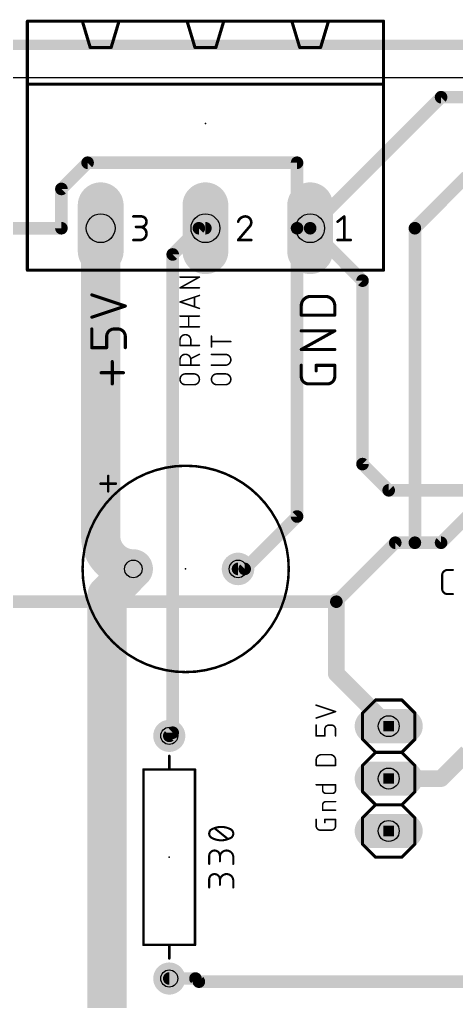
# Model space of a CAD drawing. Extents: x -9 to 239, y 2 to 147.
# Drawn here: x 78.62 to 99.8, y 98.42 to 146 of the extents above; entities that cross this region are included whole.
import ezdxf

# ---------------------------------------------------------------- set-up
doc = ezdxf.new("R2010")
doc.units = 0
for name, color, linetype in [('1', 12, 'CONTINUOUS'), ('16', 132, 'CONTINUOUS'), ('17', 110, 'CONTINUOUS'), ('18', 110, 'CONTINUOUS'), ('20', 53, 'CONTINUOUS'), ('21', 40, 'CONTINUOUS'), ('23', 53, 'CONTINUOUS'), ('25', 253, 'CONTINUOUS'), ('27', 253, 'CONTINUOUS'), ('29', 253, 'CONTINUOUS'), ('30', 253, 'CONTINUOUS'), ('44', 253, 'CONTINUOUS'), ('51', 253, 'CONTINUOUS')]:
    doc.layers.add(name, color=color, linetype=linetype)

# ---------------------------------------------------------------- blocks, each defined once
blk = doc.blocks.new('RECT')
blk.add_solid([(-0.5, -0.5), (0.5, -0.5), (-0.5, 0.5), (0.5, 0.5)])
blk = doc.blocks.new('LONGP100')
at = {"const_width": 1}
blk.add_lwpolyline([(-0.5, 0), (0.5, 0)], dxfattribs=at)
at = {"const_width": 0.5}
for points in [[(-0.5, 0.25, 1), (-0.5, -0.25)], [(0.5, -0.25, 1), (0.5, 0.25)]]:
    blk.add_lwpolyline(points, format="xyb", dxfattribs=at)
blk = doc.blocks.new('ROUNDP')
at = {"const_width": 0.5}
blk.add_lwpolyline([(0, -0.25, 1), (0, 0.25, 1), (0, -0.25)], format="xyb", dxfattribs=at)
blk = doc.blocks.new('ROUNDV')
at = {"const_width": 0.5}
blk.add_lwpolyline([(0, -0.25, 1), (0, 0.25, 1), (0, -0.25)], format="xyb", dxfattribs=at)

msp = doc.modelspace()

# ---------------------------------------------------------------- linework, layer by layer
at = {"layer": '1'}
for points, const_width in [([(81.915, 139.065), (80.645, 137.795)], 0.6096), ([(92.075, 139.065), (81.915, 139.065)], 0.6096), ([(92.075, 135.89), (92.075, 139.065)], 0.6096), ([(97.79, 135.89), (100.307, 138.407)], 0.6096), ([(80.645, 137.795), (80.645, 135.89)], 0.6096), ([(82.55, 135.89), (82.55, 120.9614)], 1.905), ([(80.645, 135.89), (71.9667, 135.89)], 0.6096), ([(87.3125, 135.89), (86.0425, 134.62)], 0.6096), ([(87.3125, 135.89), (87.63, 135.89)], 0.6096), ([(92.075, 135.89), (92.075, 121.92)], 0.6096), ([(92.075, 135.89), (92.71, 135.89)], 0.6096), ([(92.71, 135.89), (95.25, 133.35)], 0.6096), ([(86.0425, 134.62), (86.0425, 111.4425)], 0.6096), ([(95.25, 133.35), (95.25, 124.46)], 0.6096), ([(95.25, 124.46), (96.52, 123.19)], 0.6096), ([(96.52, 123.19), (115.57, 123.19)], 0.6096), ([(92.075, 121.92), (89.535, 119.38)], 0.6096), ([(100.33, 121.92), (99.06, 120.65)], 0.6096), ([(93.98, 117.7925), (96.8375, 120.65)], 0.6096), ([(96.8375, 120.65), (97.79, 120.65)], 0.6096), ([(97.79, 120.65), (99.06, 120.65)], 0.6096), ([(84.1314, 119.38), (82.8614, 118.11)], 1.905), ([(89.535, 119.38), (89.2114, 119.38)], 0.6096), ([(82.8614, 118.11), (82.8614, 67.31)], 1.905), ([(93.98, 117.7925), (93.98, 114.3)], 0.8128), ([(93.98, 114.3), (96.52, 111.76)], 0.8128), ([(86.0425, 111.4425), (85.8767, 111.29)], 0.6096), ([(100.33, 110.49), (99.06, 109.22)], 0.8128), ([(99.06, 109.22), (96.52, 109.22)], 0.8128), ([(87.1467, 99.53), (85.8767, 99.53)], 0.6096), ([(87.3125, 99.3775), (87.1467, 99.53)], 0.6096), ([(87.3125, 99.3775), (102.235, 99.3775)], 0.6096)]:
    msp.add_lwpolyline(points, dxfattribs=dict(at, const_width=const_width))
for points, const_width in [([(81.915, 139.2174, 1), (81.915, 138.9126)], 0.3048), ([(82.0228, 138.9572, 1), (81.8072, 139.1728)], 0.3048), ([(92.2274, 139.065, 1), (91.9226, 139.065)], 0.3048), ([(92.075, 138.9126, 1), (92.075, 139.2174)], 0.3048), ([(80.5372, 137.9028, 1), (80.7528, 137.6872)], 0.3048), ([(80.7974, 137.795, 1), (80.4926, 137.795)], 0.3048), ([(83.0262, 135.89, 1), (82.0737, 135.89)], 0.9525), ([(80.645, 135.7376, 1), (80.645, 136.0424)], 0.3048), ([(87.3125, 136.0424, 1), (87.3125, 135.7376)], 0.3048), ([(87.4203, 135.7822, 1), (87.2047, 135.9978)], 0.3048), ([(87.63, 135.7376, 1), (87.63, 136.0424)], 0.3048), ([(92.2274, 135.89, 1), (91.9226, 135.89)], 0.3048), ([(92.075, 136.0424, 1), (92.075, 135.7376)], 0.3048), ([(92.8178, 135.9978, 1), (92.6022, 135.7822)], 0.3048), ([(92.71, 135.7376, 1), (92.71, 136.0424)], 0.3048), ([(97.6822, 135.9978, 1), (97.8978, 135.7822)], 0.3048), ([(80.4926, 135.89, 1), (80.7974, 135.89)], 0.3048), ([(91.9226, 135.89, 1), (92.2274, 135.89)], 0.3048), ([(85.9347, 134.7278, 1), (86.1503, 134.5122)], 0.3048), ([(86.1949, 134.62, 1), (85.8901, 134.62)], 0.3048), ([(95.4024, 133.35, 1), (95.0976, 133.35)], 0.3048), ([(95.1422, 133.2422, 1), (95.3578, 133.4578)], 0.3048), ([(95.3578, 124.5678, 1), (95.1422, 124.3522)], 0.3048), ([(95.0976, 124.46, 1), (95.4024, 124.46)], 0.3048), ([(96.52, 123.3424, 1), (96.52, 123.0376)], 0.3048), ([(96.4122, 123.0822, 1), (96.6278, 123.2978)], 0.3048), ([(82.55, 120.9614, 0.4142), (84.1314, 119.38)], 1.905), ([(83.0262, 120.9614, 1), (82.0737, 120.9614)], 0.9525), ([(91.9226, 121.92, 1), (92.2274, 121.92)], 0.3048), ([(92.1828, 121.8122, 1), (91.9672, 122.0278)], 0.3048), ([(82.0737, 120.9614, 1), (83.0262, 120.9614)], 0.9525), ([(96.8375, 120.8024, 1), (96.8375, 120.4976)], 0.3048), ([(96.9453, 120.5422, 1), (96.7297, 120.7578)], 0.3048), ([(97.79, 120.8024, 1), (97.79, 120.4976)], 0.3048), ([(97.79, 120.4976, 1), (97.79, 120.8024)], 0.3048), ([(98.9522, 120.7578, 1), (99.1678, 120.5422)], 0.3048), ([(99.06, 120.4976, 1), (99.06, 120.8024)], 0.3048), ([(84.4682, 119.0432, 1), (83.7947, 119.7168)], 0.9525), ([(84.1314, 118.9038, 1), (84.1314, 119.8563)], 0.9525), ([(89.2114, 119.5324, 1), (89.2114, 119.2276)], 0.3048), ([(89.4272, 119.4878, 1), (89.6428, 119.2722)], 0.3048), ([(89.535, 119.2276, 1), (89.535, 119.5324)], 0.3048), ([(83.3377, 118.11, 1), (82.3852, 118.11)], 0.9525), ([(82.5247, 118.4468, 1), (83.1982, 117.7732)], 0.9525), ([(94.1832, 117.7925, 1), (93.7768, 117.7925)], 0.4064), ([(93.8722, 117.9003, 1), (94.0878, 117.6847)], 0.3048), ([(94.1237, 114.4437, 1), (93.8363, 114.1563)], 0.4064), ([(93.7768, 114.3, 1), (94.1832, 114.3)], 0.4064), ([(96.3763, 111.6163, 1), (96.6637, 111.9037)], 0.4064), ([(85.7735, 111.4022, 1), (85.9798, 111.1778)], 0.3048), ([(85.8901, 111.4425, 1), (86.1949, 111.4425)], 0.3048), ([(86.1457, 111.3303, 1), (85.9393, 111.5547)], 0.3048), ([(96.52, 109.4232, 1), (96.52, 109.0168)], 0.4064), ([(98.9163, 109.3637, 1), (99.2037, 109.0763)], 0.4064), ([(99.06, 109.0168, 1), (99.06, 109.4232)], 0.4064), ([(85.8767, 99.6824, 1), (85.8767, 99.3776)], 0.3048), ([(87.2498, 99.6422, 1), (87.0435, 99.4178)], 0.3048), ([(87.1467, 99.3776, 1), (87.1467, 99.6824)], 0.3048), ([(87.3125, 99.5299, 1), (87.3125, 99.2251)], 0.3048), ([(87.2093, 99.2653, 1), (87.4157, 99.4897)], 0.3048)]:
    msp.add_lwpolyline(points, format="xyb", dxfattribs=dict(at, const_width=const_width))
at = {"layer": '16'}
for points, const_width in [([(-6.35, 144.78), (236.22, 144.78)], 0.508), ([(92.71, 135.89), (99.06, 142.24)], 0.6096), ([(99.06, 142.24), (118.11, 142.24)], 0.6096), ([(97.79, 135.89), (97.79, 120.65)], 0.6096), ([(68.2625, 117.7925), (93.98, 117.7925)], 0.6096)]:
    msp.add_lwpolyline(points, dxfattribs=dict(at, const_width=const_width))
at = {"layer": '16', "const_width": 0.3048}
for points in [[(99.06, 142.3924, 1), (99.06, 142.0876)], [(99.1678, 142.1322, 1), (98.9522, 142.3478)], [(92.6022, 135.9978, 1), (92.8178, 135.7822)], [(97.9424, 135.89, 1), (97.6376, 135.89)], [(97.6376, 120.65, 1), (97.9424, 120.65)], [(93.98, 117.6401, 1), (93.98, 117.9449)]]:
    msp.add_lwpolyline(points, format="xyb", dxfattribs=at)
at = {"layer": '20'}
msp.add_line((236.2, 143.18), (-7.62, 143.18), dxfattribs=at)
at = {"layer": '21'}
for points, const_width in [([(78.994, 142.875), (78.994, 145.923)], 0.1524), ([(81.661, 145.923), (78.994, 145.923)], 0.1524), ([(83.439, 145.923), (81.661, 145.923)], 0.1524), ([(81.661, 145.923), (82.042, 144.653)], 0.1524), ([(83.439, 145.923), (83.058, 144.653)], 0.1524), ([(86.741, 145.923), (83.439, 145.923)], 0.1524), ([(86.741, 145.923), (87.122, 144.653)], 0.1524), ([(88.519, 145.923), (86.741, 145.923)], 0.1524), ([(88.519, 145.923), (88.138, 144.653)], 0.1524), ([(91.821, 145.923), (88.519, 145.923)], 0.1524), ([(91.821, 145.923), (92.202, 144.653)], 0.1524), ([(93.599, 145.923), (91.821, 145.923)], 0.1524), ([(93.599, 145.923), (93.218, 144.653)], 0.1524), ([(96.266, 145.923), (93.599, 145.923)], 0.1524), ([(96.266, 142.875), (96.266, 145.923)], 0.1524), ([(83.058, 144.653), (82.042, 144.653)], 0.1524), ([(88.138, 144.653), (87.122, 144.653)], 0.1524), ([(92.202, 144.653), (93.218, 144.653)], 0.1524), ([(96.266, 142.875), (78.994, 142.875)], 0.1524), ([(78.994, 133.858), (78.994, 142.875)], 0.1524), ([(96.266, 133.858), (96.266, 142.875)], 0.1524), ([(84.1375, 136.4615), (84.5185, 136.4615)], 0.127), ([(94.0435, 136.2075), (94.361, 136.4615)], 0.127), ([(94.361, 136.4615), (94.361, 135.3185)], 0.127), ([(84.5185, 135.9535), (84.2645, 135.9535)], 0.127), ([(89.7572, 135.9535), (89.2175, 135.3185)], 0.127), ([(84.1375, 135.3185), (84.455, 135.3185)], 0.127), ([(89.2175, 135.3185), (89.8525, 135.3185)], 0.127), ([(94.0435, 135.3185), (94.6785, 135.3185)], 0.127), ([(81.915, 133.858), (78.994, 133.858)], 0.1524), ([(86.995, 133.858), (83.185, 133.858)], 0.1524), ([(92.075, 133.858), (88.265, 133.858)], 0.1524), ([(96.266, 133.858), (93.345, 133.858)], 0.1524), ([(82.9139, 123.8876), (82.9139, 123.1376)], 0.12), ([(82.5389, 123.5126), (83.2889, 123.5126)], 0.12), ([(95.25, 112.395), (95.885, 113.03)], 0.1524), ([(95.885, 113.03), (97.155, 113.03)], 0.1524), ([(97.155, 113.03), (97.79, 112.395)], 0.1524), ([(95.25, 111.125), (95.25, 112.395)], 0.1524), ([(97.79, 112.395), (97.79, 111.125)], 0.1524), ([(95.885, 110.49), (95.25, 111.125)], 0.1524), ([(97.79, 111.125), (97.155, 110.49)], 0.1524), ([(85.8767, 109.66), (85.8767, 110.321)], 0.12), ([(95.25, 109.855), (95.885, 110.49)], 0.1524), ([(95.885, 110.49), (97.155, 110.49)], 0.1524), ([(97.155, 110.49), (97.79, 109.855)], 0.1524), ([(95.25, 108.585), (95.25, 109.855)], 0.1524), ([(97.79, 109.855), (97.79, 108.585)], 0.1524), ([(87.1267, 109.66), (84.6267, 109.66)], 0.12), ([(84.6267, 109.66), (84.6267, 101.16)], 0.12), ([(87.1267, 101.16), (87.1267, 109.66)], 0.12), ([(95.885, 107.95), (95.25, 108.585)], 0.1524), ([(97.79, 108.585), (97.155, 107.95)], 0.1524), ([(95.25, 107.315), (95.885, 107.95)], 0.1524), ([(95.885, 107.95), (97.155, 107.95)], 0.1524), ([(97.155, 107.95), (97.79, 107.315)], 0.1524), ([(95.25, 106.045), (95.25, 107.315)], 0.1524), ([(97.79, 107.315), (97.79, 106.045)], 0.1524), ([(95.25, 106.045), (95.885, 105.41)], 0.1524), ([(97.155, 105.41), (97.79, 106.045)], 0.1524), ([(95.885, 105.41), (97.155, 105.41)], 0.1524), ([(84.6267, 101.16), (87.1267, 101.16)], 0.12), ([(85.8767, 101.16), (85.8767, 100.499)], 0.12)]:
    msp.add_lwpolyline(points, dxfattribs=dict(at, const_width=const_width))
for points, const_width in [([(79.0321, 145.923, 1), (78.9559, 145.923)], 0.0762), ([(78.994, 145.9611, 1), (78.994, 145.8849)], 0.0762), ([(81.661, 145.9611, 1), (81.661, 145.8849)], 0.0762), ([(81.6975, 145.9339, 1), (81.6245, 145.9121)], 0.0762), ([(81.661, 145.8849, 1), (81.661, 145.9611)], 0.0762), ([(83.439, 145.9611, 1), (83.439, 145.8849)], 0.0762), ([(83.4755, 145.9121, 1), (83.4025, 145.9339)], 0.0762), ([(83.439, 145.8849, 1), (83.439, 145.9611)], 0.0762), ([(86.7775, 145.9339, 1), (86.7045, 145.9121)], 0.0762), ([(86.741, 145.9611, 1), (86.741, 145.8849)], 0.0762), ([(86.741, 145.8849, 1), (86.741, 145.9611)], 0.0762), ([(88.519, 145.9611, 1), (88.519, 145.8849)], 0.0762), ([(88.5555, 145.9121, 1), (88.4825, 145.9339)], 0.0762), ([(88.519, 145.8849, 1), (88.519, 145.9611)], 0.0762), ([(91.8575, 145.9339, 1), (91.7845, 145.9121)], 0.0762), ([(91.821, 145.9611, 1), (91.821, 145.8849)], 0.0762), ([(91.821, 145.8849, 1), (91.821, 145.9611)], 0.0762), ([(93.599, 145.9611, 1), (93.599, 145.8849)], 0.0762), ([(93.6355, 145.9121, 1), (93.5625, 145.9339)], 0.0762), ([(93.599, 145.8849, 1), (93.599, 145.9611)], 0.0762), ([(96.3041, 145.923, 1), (96.2279, 145.923)], 0.0762), ([(96.266, 145.8849, 1), (96.266, 145.9611)], 0.0762), ([(82.042, 144.6911, 1), (82.042, 144.6149)], 0.0762), ([(82.0055, 144.6421, 1), (82.0785, 144.6639)], 0.0762), ([(83.0215, 144.6639, 1), (83.0945, 144.6421)], 0.0762), ([(83.058, 144.6149, 1), (83.058, 144.6911)], 0.0762), ([(87.122, 144.6911, 1), (87.122, 144.6149)], 0.0762), ([(87.0855, 144.6421, 1), (87.1585, 144.6639)], 0.0762), ([(88.1015, 144.6639, 1), (88.1745, 144.6421)], 0.0762), ([(88.138, 144.6149, 1), (88.138, 144.6911)], 0.0762), ([(92.202, 144.6911, 1), (92.202, 144.6149)], 0.0762), ([(92.1655, 144.6421, 1), (92.2385, 144.6639)], 0.0762), ([(93.1815, 144.6639, 1), (93.2545, 144.6421)], 0.0762), ([(93.218, 144.6149, 1), (93.218, 144.6911)], 0.0762), ([(78.994, 142.9131, 1), (78.994, 142.8369)], 0.0762), ([(79.0321, 142.875, 1), (78.9559, 142.875)], 0.0762), ([(78.9559, 142.875, 1), (79.0321, 142.875)], 0.0762), ([(96.3041, 142.875, 1), (96.2279, 142.875)], 0.0762), ([(96.2279, 142.875, 1), (96.3041, 142.875)], 0.0762), ([(96.266, 142.8369, 1), (96.266, 142.9131)], 0.0762), ([(84.1375, 136.4932, 1), (84.1375, 136.4298)], 0.0635), ([(84.5185, 135.9535, 1), (84.5185, 136.4615)], 0.127), ([(84.5185, 136.4932, 1), (84.5185, 136.4298)], 0.0635), ([(84.5185, 136.4298, 1), (84.5185, 136.4932)], 0.0635), ([(89.5667, 136.4615, 0.3252), (89.2175, 136.2075)], 0.127), ([(89.1873, 136.2173, 1), (89.2477, 136.1977)], 0.0635), ([(89.8525, 136.1757, 0.4142), (89.5667, 136.4615)], 0.127), ([(89.5667, 136.4932, 1), (89.5667, 136.4298)], 0.0635), ([(89.5667, 136.4298, 1), (89.5667, 136.4932)], 0.0635), ([(89.7572, 135.9535, 0.2053), (89.8525, 136.1757)], 0.127), ([(89.8842, 136.1758, 1), (89.8207, 136.1757)], 0.0635), ([(89.8207, 136.1757, 1), (89.8842, 136.1757)], 0.0635), ([(94.0237, 136.2323, 1), (94.0633, 136.1827)], 0.0635), ([(94.3927, 136.4615, 1), (94.3292, 136.4615)], 0.0635), ([(94.3808, 136.4367, 1), (94.3412, 136.4863)], 0.0635), ([(84.2645, 135.9853, 1), (84.2645, 135.9218)], 0.0635), ([(84.455, 135.3185, 1), (84.455, 135.9535)], 0.127), ([(84.455, 135.9853, 1), (84.455, 135.9218)], 0.0635), ([(84.5185, 135.9853, 1), (84.5185, 135.9218)], 0.0635), ([(84.5185, 135.9218, 1), (84.5185, 135.9853)], 0.0635), ([(89.7353, 135.9765, 1), (89.7791, 135.9305)], 0.0635), ([(89.7814, 135.9329, 1), (89.7331, 135.9741)], 0.0635), ([(84.1375, 135.3502, 1), (84.1375, 135.2868)], 0.0635), ([(84.455, 135.3502, 1), (84.455, 135.2868)], 0.0635), ([(84.455, 135.2868, 1), (84.455, 135.3502)], 0.0635), ([(89.2175, 135.3502, 1), (89.2175, 135.2868)], 0.0635), ([(89.1933, 135.3391, 1), (89.2417, 135.2979)], 0.0635), ([(89.8525, 135.2868, 1), (89.8525, 135.3502)], 0.0635), ([(94.0435, 135.3502, 1), (94.0435, 135.2868)], 0.0635), ([(94.3292, 135.3185, 1), (94.3927, 135.3185)], 0.0635), ([(94.6785, 135.2868, 1), (94.6785, 135.3502)], 0.0635), ([(78.994, 133.8961, 1), (78.994, 133.8199)], 0.0762), ([(78.9559, 133.858, 1), (79.0321, 133.858)], 0.0762), ([(81.915, 133.8199, 1), (81.915, 133.8961)], 0.0762), ([(83.185, 133.8961, 1), (83.185, 133.8199)], 0.0762), ([(86.995, 133.8199, 1), (86.995, 133.8961)], 0.0762), ([(88.265, 133.8961, 1), (88.265, 133.8199)], 0.0762), ([(92.075, 133.8199, 1), (92.075, 133.8961)], 0.0762), ([(93.345, 133.8961, 1), (93.345, 133.8199)], 0.0762), ([(96.2279, 133.858, 1), (96.3041, 133.858)], 0.0762), ([(96.266, 133.8199, 1), (96.266, 133.8961)], 0.0762), ([(86.6714, 114.38, 1), (86.6714, 124.38, 1), (86.6714, 114.38)], 0.12), ([(82.9439, 123.8876, 1), (82.8839, 123.8876)], 0.06), ([(82.5389, 123.5426, 1), (82.5389, 123.4826)], 0.06), ([(83.2889, 123.4826, 1), (83.2889, 123.5426)], 0.06), ([(82.8839, 123.1376, 1), (82.9439, 123.1376)], 0.06), ([(95.885, 113.0681, 1), (95.885, 112.9919)], 0.0762), ([(95.9119, 113.0031, 1), (95.8581, 113.0569)], 0.0762), ([(97.1819, 113.0569, 1), (97.1281, 113.0031)], 0.0762), ([(97.155, 112.9919, 1), (97.155, 113.0681)], 0.0762), ([(95.2881, 112.395, 1), (95.2119, 112.395)], 0.0762), ([(95.2231, 112.4219, 1), (95.2769, 112.3681)], 0.0762), ([(97.8281, 112.395, 1), (97.7519, 112.395)], 0.0762), ([(97.7631, 112.3681, 1), (97.8169, 112.4219)], 0.0762), ([(95.2119, 111.125, 1), (95.2881, 111.125)], 0.0762), ([(95.2769, 111.1519, 1), (95.2231, 111.0981)], 0.0762), ([(97.7519, 111.125, 1), (97.8281, 111.125)], 0.0762), ([(97.8169, 111.0981, 1), (97.7631, 111.1519)], 0.0762), ([(85.9067, 110.321, 1), (85.8467, 110.321)], 0.06), ([(95.885, 110.5281, 1), (95.885, 110.4519)], 0.0762), ([(95.9119, 110.4631, 1), (95.8581, 110.5169)], 0.0762), ([(95.8581, 110.4631, 1), (95.9119, 110.5169)], 0.0762), ([(97.1819, 110.5169, 1), (97.1281, 110.4631)], 0.0762), ([(97.1281, 110.5169, 1), (97.1819, 110.4631)], 0.0762), ([(97.155, 110.4519, 1), (97.155, 110.5281)], 0.0762), ([(95.2881, 109.855, 1), (95.2119, 109.855)], 0.0762), ([(95.2231, 109.8819, 1), (95.2769, 109.8281)], 0.0762), ([(97.8281, 109.855, 1), (97.7519, 109.855)], 0.0762), ([(97.7631, 109.8281, 1), (97.8169, 109.8819)], 0.0762), ([(84.6267, 109.69, 1), (84.6267, 109.63)], 0.06), ([(84.6567, 109.66, 1), (84.5967, 109.66)], 0.06), ([(85.8467, 109.66, 1), (85.9067, 109.66)], 0.06), ([(87.1567, 109.66, 1), (87.0967, 109.66)], 0.06), ([(87.1267, 109.63, 1), (87.1267, 109.69)], 0.06), ([(95.2119, 108.585, 1), (95.2881, 108.585)], 0.0762), ([(95.2769, 108.6119, 1), (95.2231, 108.5581)], 0.0762), ([(97.7519, 108.585, 1), (97.8281, 108.585)], 0.0762), ([(97.8169, 108.5581, 1), (97.7631, 108.6119)], 0.0762), ([(95.885, 107.9881, 1), (95.885, 107.9119)], 0.0762), ([(95.9119, 107.9231, 1), (95.8581, 107.9769)], 0.0762), ([(95.8581, 107.9231, 1), (95.9119, 107.9769)], 0.0762), ([(97.1819, 107.9769, 1), (97.1281, 107.9231)], 0.0762), ([(97.1281, 107.9769, 1), (97.1819, 107.9231)], 0.0762), ([(97.155, 107.9119, 1), (97.155, 107.9881)], 0.0762), ([(95.2881, 107.315, 1), (95.2119, 107.315)], 0.0762), ([(95.2231, 107.3419, 1), (95.2769, 107.2881)], 0.0762), ([(97.8281, 107.315, 1), (97.7519, 107.315)], 0.0762), ([(97.7631, 107.2881, 1), (97.8169, 107.3419)], 0.0762), ([(95.2769, 106.0719, 1), (95.2231, 106.0181)], 0.0762), ([(97.8169, 106.0181, 1), (97.7631, 106.0719)], 0.0762), ([(95.2119, 106.045, 1), (95.2881, 106.045)], 0.0762), ([(97.7519, 106.045, 1), (97.8281, 106.045)], 0.0762), ([(95.885, 105.4481, 1), (95.885, 105.3719)], 0.0762), ([(95.8581, 105.3831, 1), (95.9119, 105.4369)], 0.0762), ([(97.1281, 105.4369, 1), (97.1819, 105.3831)], 0.0762), ([(97.155, 105.3719, 1), (97.155, 105.4481)], 0.0762), ([(84.6267, 101.19, 1), (84.6267, 101.13)], 0.06), ([(84.5967, 101.16, 1), (84.6567, 101.16)], 0.06), ([(85.9067, 101.16, 1), (85.8467, 101.16)], 0.06), ([(87.0967, 101.16, 1), (87.1567, 101.16)], 0.06), ([(87.1267, 101.13, 1), (87.1267, 101.19)], 0.06), ([(85.8467, 100.499, 1), (85.9067, 100.499)], 0.06)]:
    msp.add_lwpolyline(points, format="xyb", dxfattribs=dict(at, const_width=const_width))
at = {"layer": '23'}
for p in [(87.63, 140.97), (86.6714, 119.38), (96.52, 109.22), (85.8767, 105.41)]:
    msp.add_point(p, dxfattribs=at)
at = {"layer": '25'}
for points, const_width in [([(86.3981, 133.5432, 1), (86.3981, 133.5051)], 0.0381), ([(87.3472, 133.5075, 1), (87.3286, 133.5408)], 0.0381), ([(87.3379, 133.5051, 1), (87.3379, 133.5432)], 0.0381), ([(86.3981, 133.0211, 1), (86.3981, 132.983)], 0.0381), ([(86.3888, 133.0187, 1), (86.4074, 132.9854)], 0.0381), ([(87.3379, 132.983, 1), (87.3379, 133.0211)], 0.0381), ([(82.1302, 132.6965, 1), (82.1062, 132.6242)], 0.0762), ([(86.4041, 132.3363, 1), (86.3921, 132.3001)], 0.0381), ([(86.3921, 132.3363, 1), (86.4041, 132.3001)], 0.0381), ([(87.122, 132.5531, 1), (87.0839, 132.5531)], 0.0381), ([(87.3439, 132.6134, 1), (87.3319, 132.6495)], 0.0381), ([(92.7298, 132.584, 0.4142), (92.2782, 132.1324)], 0.1524), ([(92.7298, 132.6221, 1), (92.7298, 132.5459)], 0.0762), ([(92.7298, 132.5459, 1), (92.7298, 132.6221)], 0.0762), ([(93.9038, 132.1324, 0.4142), (93.4522, 132.584)], 0.1524), ([(93.4522, 132.6221, 1), (93.4522, 132.5459)], 0.0762), ([(93.4522, 132.5459, 1), (93.4522, 132.6221)], 0.0762), ([(83.7558, 132.0824, 1), (83.7318, 132.1547)], 0.0762), ([(83.7318, 132.0824, 1), (83.7558, 132.1547)], 0.0762), ([(87.0839, 132.0832, 1), (87.122, 132.0832)], 0.0381), ([(87.3319, 131.9868, 1), (87.3439, 132.023)], 0.0381), ([(92.3163, 132.1324, 1), (92.2401, 132.1324)], 0.0762), ([(92.2401, 132.1324, 1), (92.3163, 132.1324)], 0.0762), ([(93.9419, 132.1324, 1), (93.8657, 132.1324)], 0.0762), ([(93.8657, 132.1324, 1), (93.9419, 132.1324)], 0.0762), ([(82.1062, 131.6128, 1), (82.1302, 131.5405)], 0.0762), ([(86.3981, 131.6534, 1), (86.3981, 131.6153)], 0.0381), ([(86.8348, 131.6344, 1), (86.7967, 131.6344)], 0.0381), ([(87.3379, 131.6153, 1), (87.3379, 131.6534)], 0.0381), ([(92.2782, 131.719, 1), (92.2782, 131.6428)], 0.0762), ([(92.2401, 131.6809, 1), (92.3163, 131.6809)], 0.0762), ([(93.8657, 131.6809, 1), (93.9419, 131.6809)], 0.0762), ([(93.9038, 131.6428, 1), (93.9038, 131.719)], 0.0762), ([(82.1563, 131.007, 1), (82.0801, 131.007)], 0.0762), ([(83.2019, 131.007, 0.4142), (82.8407, 130.6457)], 0.1524), ([(83.2019, 131.0451, 1), (83.2019, 130.9689)], 0.0762), ([(83.2019, 130.9689, 1), (83.2019, 131.0451)], 0.0762), ([(83.7438, 130.6457, 0.4142), (83.3826, 131.007)], 0.1524), ([(83.3826, 131.0451, 1), (83.3826, 130.9689)], 0.0762), ([(83.3826, 130.9689, 1), (83.3826, 131.0451)], 0.0762), ([(86.3981, 131.1313, 1), (86.3981, 131.0932)], 0.0381), ([(86.7967, 131.1123, 1), (86.8348, 131.1123)], 0.0381), ([(87.3379, 131.0932, 1), (87.3379, 131.1313)], 0.0381), ([(92.2782, 130.9547, 1), (92.2782, 130.8785)], 0.0762), ([(93.9223, 130.8833, 1), (93.8853, 130.9499)], 0.0762), ([(93.9038, 130.8785, 1), (93.9038, 130.9547)], 0.0762), ([(82.8788, 130.6457, 1), (82.8026, 130.6457)], 0.0762), ([(82.8026, 130.6457, 1), (82.8788, 130.6457)], 0.0762), ([(83.7819, 130.6457, 1), (83.7057, 130.6457)], 0.0762), ([(83.7057, 130.6457, 1), (83.7819, 130.6457)], 0.0762), ([(86.9202, 130.472, 1), (86.3981, 130.472)], 0.0762), ([(86.4171, 130.472, 1), (86.3791, 130.472)], 0.0381), ([(86.3791, 130.472, 1), (86.4171, 130.472)], 0.0381), ([(86.9393, 130.472, 1), (86.9012, 130.472)], 0.0381), ([(86.9012, 130.472, 1), (86.9393, 130.472)], 0.0381), ([(87.9221, 130.417, 1), (87.9221, 130.3789)], 0.0381), ([(87.9411, 130.659, 1), (87.9031, 130.659)], 0.0381), ([(88.8619, 130.3789, 1), (88.8619, 130.417)], 0.0381), ([(82.1182, 130.1419, 1), (82.1182, 130.0657)], 0.0762), ([(82.0801, 130.1038, 1), (82.1563, 130.1038)], 0.0762), ([(82.8026, 130.1038, 1), (82.8788, 130.1038)], 0.0762), ([(82.8407, 130.0657, 1), (82.8407, 130.1419)], 0.0762), ([(83.7057, 130.1038, 1), (83.7819, 130.1038)], 0.0762), ([(86.3981, 130.23, 1), (86.3981, 130.1919)], 0.0381), ([(86.3791, 130.211, 1), (86.4171, 130.211)], 0.0381), ([(86.9012, 130.211, 1), (86.9393, 130.211)], 0.0381), ([(87.3379, 130.1919, 1), (87.3379, 130.23)], 0.0381), ([(87.9031, 130.1369, 1), (87.9411, 130.1369)], 0.0381), ([(92.2782, 130.0516, 1), (92.2782, 129.9754)], 0.0762), ([(92.2597, 130.0468, 1), (92.2967, 129.9802)], 0.0762), ([(93.9038, 129.9754, 1), (93.9038, 130.0516)], 0.0762), ([(83.1497, 129.4299, 1), (83.0735, 129.4299)], 0.0762), ([(86.9202, 129.5197, 1), (86.3981, 129.5197)], 0.0762), ([(86.4171, 129.5197, 1), (86.3791, 129.5197)], 0.0381), ([(86.3791, 129.5197, 1), (86.4171, 129.5197)], 0.0381), ([(86.9117, 129.589, 1), (86.9287, 129.5549)], 0.0381), ([(86.9393, 129.5197, 1), (86.9012, 129.5197)], 0.0381), ([(86.9012, 129.5197, 1), (86.9393, 129.5197)], 0.0381), ([(87.3464, 129.7638, 1), (87.3294, 129.7978)], 0.0381), ([(87.9221, 129.7941, 1), (87.9221, 129.756)], 0.0381), ([(88.6008, 129.253, 1), (88.6008, 129.7751)], 0.0762), ([(88.6008, 129.7941, 1), (88.6008, 129.756)], 0.0381), ([(88.6008, 129.756, 1), (88.6008, 129.7941)], 0.0381), ([(82.5698, 128.9262, 1), (82.5698, 128.85)], 0.0762), ([(83.6535, 128.85, 1), (83.6535, 128.9262)], 0.0762), ([(86.3981, 129.2777, 1), (86.3981, 129.2396)], 0.0381), ([(86.3791, 129.2587, 1), (86.4171, 129.2587)], 0.0381), ([(86.9012, 129.2587, 1), (86.9393, 129.2587)], 0.0381), ([(87.3379, 129.2396, 1), (87.3379, 129.2777)], 0.0381), ([(87.9221, 129.272, 1), (87.9221, 129.2339)], 0.0381), ([(88.6008, 129.272, 1), (88.6008, 129.2339)], 0.0381), ([(88.6008, 129.2339, 1), (88.6008, 129.272)], 0.0381), ([(92.3163, 129.2493, 1), (92.2401, 129.2493)], 0.0762), ([(93.0388, 129.2493, 1), (92.9626, 129.2493)], 0.0762), ([(93.0007, 129.2874, 1), (93.0007, 129.2112)], 0.0762), ([(92.9626, 128.9784, 1), (93.0388, 128.9784)], 0.0762), ([(93.9419, 129.2493, 1), (93.8657, 129.2493)], 0.0762), ([(93.9038, 129.2112, 1), (93.9038, 129.2874)], 0.0762), ([(86.6592, 128.8302, 1), (86.6592, 128.3081)], 0.0762), ([(86.6592, 128.8493, 1), (86.6592, 128.8112)], 0.0381), ([(86.6592, 128.8112, 1), (86.6592, 128.8493)], 0.0381), ([(87.0768, 128.3081, 1), (87.0768, 128.8302)], 0.0762), ([(87.0768, 128.8493, 1), (87.0768, 128.8112)], 0.0381), ([(87.0768, 128.8112, 1), (87.0768, 128.8493)], 0.0381), ([(88.1832, 128.8302, 1), (88.1832, 128.3081)], 0.0762), ([(88.1832, 128.8493, 1), (88.1832, 128.8112)], 0.0381), ([(88.1832, 128.8112, 1), (88.1832, 128.8493)], 0.0381), ([(88.6008, 128.3081, 1), (88.6008, 128.8302)], 0.0762), ([(88.6008, 128.8493, 1), (88.6008, 128.8112)], 0.0381), ([(88.6008, 128.8112, 1), (88.6008, 128.8493)], 0.0381), ([(92.2782, 128.7074, 0.4142), (92.6394, 128.3462)], 0.1524), ([(92.3163, 128.7074, 1), (92.2401, 128.7074)], 0.0762), ([(92.2401, 128.7074, 1), (92.3163, 128.7074)], 0.0762), ([(93.5426, 128.3462, 0.4142), (93.9038, 128.7074)], 0.1524), ([(93.9419, 128.7074, 1), (93.8657, 128.7074)], 0.0762), ([(93.8657, 128.7074, 1), (93.9419, 128.7074)], 0.0762), ([(83.0735, 128.3462, 1), (83.1497, 128.3462)], 0.0762), ([(86.6592, 128.3271, 1), (86.6592, 128.2891)], 0.0381), ([(86.6592, 128.2891, 1), (86.6592, 128.3271)], 0.0381), ([(87.0768, 128.3271, 1), (87.0768, 128.289)], 0.0381), ([(87.0768, 128.2891, 1), (87.0768, 128.3271)], 0.0381), ([(88.1832, 128.3271, 1), (88.1832, 128.2891)], 0.0381), ([(88.1832, 128.2891, 1), (88.1832, 128.3271)], 0.0381), ([(88.6008, 128.3271, 1), (88.6008, 128.289)], 0.0381), ([(88.6008, 128.2891, 1), (88.6008, 128.3271)], 0.0381), ([(92.6394, 128.3843, 1), (92.6394, 128.3081)], 0.0762), ([(92.6394, 128.3081, 1), (92.6394, 128.3843)], 0.0762), ([(93.5426, 128.3843, 1), (93.5426, 128.3081)], 0.0762), ([(93.5426, 128.3081, 1), (93.5426, 128.3843)], 0.0762), ([(93.0081, 112.7969, 1), (92.9961, 112.7607)], 0.0381), ([(93.9479, 112.4475, 1), (93.9359, 112.4836)], 0.0381), ([(93.9359, 112.4475, 1), (93.9479, 112.4836)], 0.0381), ([(92.9961, 112.1703, 1), (93.0081, 112.1342)], 0.0381), ([(93.0211, 111.8122, 1), (92.9831, 111.8122)], 0.0381), ([(93.6286, 111.8122, 0.4142), (93.4198, 111.6033)], 0.0762), ([(93.6286, 111.8312, 1), (93.6286, 111.7931)], 0.0381), ([(93.6286, 111.7931, 1), (93.6286, 111.8312)], 0.0381), ([(93.9419, 111.6033, 0.4142), (93.7331, 111.8122)], 0.0762), ([(93.7331, 111.8312, 1), (93.7331, 111.7931)], 0.0381), ([(93.7331, 111.7931, 1), (93.7331, 111.8312)], 0.0381), ([(93.0021, 111.3091, 1), (93.0021, 111.271)], 0.0381), ([(93.4388, 111.6033, 1), (93.4007, 111.6033)], 0.0381), ([(93.4007, 111.6033, 1), (93.4388, 111.6033)], 0.0381), ([(93.4198, 111.271, 1), (93.4198, 111.3091)], 0.0381), ([(93.9609, 111.6033, 1), (93.9229, 111.6033)], 0.0381), ([(93.9229, 111.6033, 1), (93.9609, 111.6033)], 0.0381), ([(92.9831, 111.2901, 1), (93.0211, 111.2901)], 0.0381), ([(93.4007, 111.2901, 1), (93.4388, 111.2901)], 0.0381), ([(93.9229, 111.2901, 1), (93.9609, 111.2901)], 0.0381), ([(93.2632, 110.3796, 0.4142), (93.0021, 110.1186)], 0.0762), ([(93.2632, 110.3987, 1), (93.2632, 110.3606)], 0.0381), ([(93.2632, 110.3606, 1), (93.2632, 110.3987)], 0.0381), ([(93.9419, 110.1186, 0.4142), (93.6808, 110.3796)], 0.0762), ([(93.6808, 110.3987, 1), (93.6808, 110.3606)], 0.0381), ([(93.6808, 110.3606, 1), (93.6808, 110.3987)], 0.0381), ([(93.0211, 110.1186, 1), (92.9831, 110.1186)], 0.0381), ([(92.9831, 110.1186, 1), (93.0211, 110.1186)], 0.0381), ([(93.9609, 110.1186, 1), (93.9229, 110.1186)], 0.0381), ([(93.9229, 110.1186, 1), (93.9609, 110.1186)], 0.0381), ([(93.0021, 109.8766, 1), (93.0021, 109.8385)], 0.0381), ([(92.9831, 109.8575, 1), (93.0211, 109.8575)], 0.0381), ([(93.9229, 109.8575, 1), (93.9609, 109.8575)], 0.0381), ([(93.9419, 109.8385, 1), (93.9419, 109.8766)], 0.0381), ([(93.0021, 108.9398, 1), (93.0021, 108.9017)], 0.0381), ([(93.3344, 108.9208, 1), (93.2963, 108.9208)], 0.0381), ([(93.9609, 108.9208, 1), (93.9229, 108.9208)], 0.0381), ([(93.9419, 108.9017, 1), (93.9419, 108.9398)], 0.0381), ([(93.3154, 108.6597, 0.4142), (93.472, 108.5031)], 0.0762), ([(93.3344, 108.6597, 1), (93.2963, 108.6597)], 0.0381), ([(93.2963, 108.6597, 1), (93.3344, 108.6597)], 0.0381), ([(93.472, 108.5221, 1), (93.472, 108.4841)], 0.0381), ([(93.472, 108.4841, 1), (93.472, 108.5221)], 0.0381), ([(93.7853, 108.5031, 0.4142), (93.9419, 108.6597)], 0.0762), ([(93.7853, 108.5221, 1), (93.7853, 108.4841)], 0.0381), ([(93.7853, 108.4841, 1), (93.7853, 108.5221)], 0.0381), ([(93.9609, 108.6597, 1), (93.9229, 108.6597)], 0.0381), ([(93.9229, 108.6597, 1), (93.9609, 108.6597)], 0.0381), ([(93.472, 108.1024, 0.4142), (93.3154, 107.9458)], 0.0762), ([(93.472, 108.1214, 1), (93.472, 108.0833)], 0.0381), ([(93.472, 108.0833, 1), (93.472, 108.1214)], 0.0381), ([(93.9419, 108.0833, 1), (93.9419, 108.1214)], 0.0381), ([(93.3344, 107.9458, 1), (93.2963, 107.9458)], 0.0381), ([(93.2963, 107.9458, 1), (93.3344, 107.9458)], 0.0381), ([(93.3154, 107.7038, 1), (93.3154, 107.6657)], 0.0381), ([(93.2963, 107.6847, 1), (93.3344, 107.6847)], 0.0381), ([(93.9419, 107.6657, 1), (93.9419, 107.7038)], 0.0381), ([(93.0211, 107.2402, 1), (92.9831, 107.2402)], 0.0381), ([(93.4388, 107.2402, 1), (93.4007, 107.2402)], 0.0381), ([(93.4198, 107.2593, 1), (93.4198, 107.2212)], 0.0381), ([(93.4007, 107.0836, 1), (93.4388, 107.0836)], 0.0381), ([(93.9609, 107.2402, 1), (93.9229, 107.2402)], 0.0381), ([(93.9419, 107.2212, 1), (93.9419, 107.2593)], 0.0381), ([(93.0021, 106.9269, 0.4142), (93.2109, 106.7181)], 0.0762), ([(93.0211, 106.9269, 1), (92.983, 106.9269)], 0.0381), ([(92.9831, 106.9269, 1), (93.0211, 106.9269)], 0.0381), ([(93.2109, 106.7371, 1), (93.2109, 106.6991)], 0.0381), ([(93.2109, 106.6991, 1), (93.2109, 106.7371)], 0.0381), ([(93.7331, 106.7181, 0.4142), (93.9419, 106.9269)], 0.0762), ([(93.7331, 106.7371, 1), (93.7331, 106.6991)], 0.0381), ([(93.7331, 106.6991, 1), (93.7331, 106.7371)], 0.0381), ([(93.9609, 106.9269, 1), (93.9229, 106.9269)], 0.0381), ([(93.9229, 106.9269, 1), (93.9609, 106.9269)], 0.0381)]:
    msp.add_lwpolyline(points, format="xyb", dxfattribs=dict(at, const_width=const_width))
for points, const_width in [([(86.3981, 133.002), (87.3379, 133.5241)], 0.0762), ([(87.3379, 133.5241), (86.3981, 133.5241)], 0.0762), ([(87.3379, 133.002), (86.3981, 133.002)], 0.0762), ([(83.7438, 132.1185), (82.1182, 132.6604)], 0.1524), ([(86.3981, 132.3182), (87.3379, 132.6314)], 0.0762), ([(87.3379, 132.0049), (86.3981, 132.3182)], 0.0762), ([(87.103, 132.5531), (87.103, 132.0832)], 0.0762), ([(92.7298, 132.584), (93.4522, 132.584)], 0.1524), ([(82.1182, 131.5767), (83.7438, 132.1185)], 0.1524), ([(92.2782, 131.6809), (92.2782, 132.1324)], 0.1524), ([(93.9038, 132.1324), (93.9038, 131.6809)], 0.1524), ([(86.3981, 131.6344), (87.3379, 131.6344)], 0.0762), ([(86.8158, 131.1123), (86.8158, 131.6344)], 0.0762), ([(93.9038, 131.6809), (92.2782, 131.6809)], 0.1524), ([(82.1182, 130.1038), (82.1182, 131.007)], 0.1524), ([(83.3826, 131.007), (83.2019, 131.007)], 0.1524), ([(87.3379, 131.1123), (86.3981, 131.1123)], 0.0762), ([(92.2782, 130.0135), (93.9038, 130.9166)], 0.1524), ([(93.9038, 130.9166), (92.2782, 130.9166)], 0.1524), ([(82.8407, 130.6457), (82.8407, 130.1038)], 0.1524), ([(83.7438, 130.1038), (83.7438, 130.6457)], 0.1524), ([(86.3981, 130.211), (86.3981, 130.472)], 0.0762), ([(86.9202, 130.472), (86.9202, 130.211)], 0.0762), ([(87.9221, 130.1369), (87.9221, 130.659)], 0.0762), ([(88.8619, 130.398), (87.9221, 130.398)], 0.0762), ([(82.8407, 130.1038), (82.1182, 130.1038)], 0.1524), ([(87.3379, 130.211), (86.3981, 130.211)], 0.0762), ([(93.9038, 130.0135), (92.2782, 130.0135)], 0.1524), ([(83.1116, 128.3462), (83.1116, 129.4299)], 0.1524), ([(86.3981, 129.2587), (86.3981, 129.5197)], 0.0762), ([(87.3379, 129.7808), (86.9202, 129.5719)], 0.0762), ([(86.9202, 129.5197), (86.9202, 129.2587)], 0.0762), ([(88.6008, 129.7751), (87.9221, 129.7751)], 0.0762), ([(83.6535, 128.8881), (82.5698, 128.8881)], 0.1524), ([(87.3379, 129.2587), (86.3981, 129.2587)], 0.0762), ([(87.9221, 129.253), (88.6008, 129.253)], 0.0762), ([(92.2782, 128.7074), (92.2782, 129.2493)], 0.1524), ([(93.0007, 128.9784), (93.0007, 129.2493)], 0.1524), ([(93.0007, 129.2493), (93.9038, 129.2493)], 0.1524), ([(93.9038, 129.2493), (93.9038, 128.7074)], 0.1524), ([(86.6592, 128.8302), (87.0768, 128.8302)], 0.0762), ([(88.1832, 128.8302), (88.6008, 128.8302)], 0.0762), ([(87.0768, 128.3081), (86.6592, 128.3081)], 0.0762), ([(88.6008, 128.3081), (88.1832, 128.3081)], 0.0762), ([(93.5426, 128.3462), (92.6394, 128.3462)], 0.1524), ([(93.9419, 112.4655), (93.0021, 112.7788)], 0.0762), ([(93.0021, 112.1523), (93.9419, 112.4655)], 0.0762), ([(93.0021, 111.2901), (93.0021, 111.8122)], 0.0762), ([(93.7331, 111.8122), (93.6286, 111.8122)], 0.0762), ([(93.4198, 111.2901), (93.0021, 111.2901)], 0.0762), ([(93.4198, 111.6033), (93.4198, 111.2901)], 0.0762), ([(93.9419, 111.2901), (93.9419, 111.6033)], 0.0762), ([(93.2632, 110.3796), (93.6808, 110.3796)], 0.0762), ([(93.0021, 109.8575), (93.0021, 110.1186)], 0.0762), ([(93.9419, 110.1186), (93.9419, 109.8575)], 0.0762), ([(93.9419, 109.8575), (93.0021, 109.8575)], 0.0762), ([(93.0021, 108.9208), (93.9419, 108.9208)], 0.0762), ([(93.3154, 108.6597), (93.3154, 108.9208)], 0.0762), ([(93.9419, 108.9208), (93.9419, 108.6597)], 0.0762), ([(93.7853, 108.5031), (93.472, 108.5031)], 0.0762), ([(93.472, 108.1024), (93.9419, 108.1024)], 0.0762), ([(93.3154, 107.6847), (93.3154, 107.9458)], 0.0762), ([(93.9419, 107.6847), (93.3154, 107.6847)], 0.0762), ([(93.0021, 106.9269), (93.0021, 107.2402)], 0.0762), ([(93.4198, 107.0836), (93.4198, 107.2402)], 0.0762), ([(93.4198, 107.2402), (93.9419, 107.2402)], 0.0762), ([(93.9419, 107.2402), (93.9419, 106.9269)], 0.0762), ([(93.7331, 106.7181), (93.2109, 106.7181)], 0.0762)]:
    msp.add_lwpolyline(points, dxfattribs=dict(at, const_width=const_width))
at = {"layer": '27'}
for points, const_width in [([(99.3704, 119.3292, 0.4142), (99.1108, 119.0696)], 0.1016), ([(99.1362, 119.0696, 1), (99.0854, 119.0696)], 0.0508), ([(99.0854, 119.0696, 1), (99.1362, 119.0696)], 0.0508), ([(99.3704, 119.3546, 1), (99.3704, 119.3038)], 0.0508), ([(99.3704, 119.3038, 1), (99.3704, 119.3546)], 0.0508), ([(99.6301, 119.3038, 1), (99.6301, 119.3546)], 0.0508), ([(99.1108, 118.4204, 0.4142), (99.3704, 118.1608)], 0.1016), ([(99.1362, 118.4204, 1), (99.0854, 118.4204)], 0.0508), ([(99.0854, 118.4204, 1), (99.1362, 118.4204)], 0.0508), ([(99.3704, 118.1862, 1), (99.3704, 118.1354)], 0.0508), ([(99.3704, 118.1354, 1), (99.3704, 118.1862)], 0.0508), ([(99.6301, 118.1354, 1), (99.6301, 118.1862)], 0.0508), ([(87.9747, 106.7802, 0.3205), (87.8125, 106.553)], 0.1016), ([(87.8125, 106.553, 0.3205), (87.9747, 106.3258)], 0.1016), ([(87.8379, 106.553, 1), (87.7871, 106.553)], 0.0508), ([(87.7871, 106.553, 1), (87.8379, 106.553)], 0.0508), ([(88.3967, 106.8776, 0.1139), (87.9747, 106.7802)], 0.1016), ([(87.9636, 106.803, 1), (87.9859, 106.7574)], 0.0508), ([(87.983, 106.7562, 1), (87.9665, 106.8042)], 0.0508), ([(88.088, 106.8325, 1), (88.0562, 106.7928)], 0.0508), ([(88.8186, 106.7802, 0.1139), (88.3967, 106.8776)], 0.1016), ([(88.3967, 106.903, 1), (88.3967, 106.8522)], 0.0508), ([(88.3967, 106.8522, 1), (88.3967, 106.903)], 0.0508), ([(88.9809, 106.553, 0.3205), (88.8186, 106.7802)], 0.1016), ([(88.8268, 106.8042, 1), (88.8103, 106.7562)], 0.0508), ([(88.8186, 106.3258, 0.3205), (88.9809, 106.553)], 0.1016), ([(88.8075, 106.7574, 1), (88.8297, 106.803)], 0.0508), ([(89.0063, 106.553, 1), (88.9555, 106.553)], 0.0508), ([(88.9555, 106.553, 1), (89.0063, 106.553)], 0.0508), ([(87.9747, 106.3258, 0.1139), (88.3967, 106.2284)], 0.1016), ([(87.9859, 106.3486, 1), (87.9636, 106.303)], 0.0508), ([(87.9665, 106.3018, 1), (87.983, 106.3498)], 0.0508), ([(88.3967, 106.2284, 0.1139), (88.8186, 106.3258)], 0.1016), ([(88.3967, 106.2538, 1), (88.3967, 106.203)], 0.0508), ([(88.3967, 106.203, 1), (88.3967, 106.2538)], 0.0508), ([(88.7053, 106.2735, 1), (88.7371, 106.3132)], 0.0508), ([(88.8103, 106.3498, 1), (88.8268, 106.3018)], 0.0508), ([(88.8297, 106.303, 1), (88.8075, 106.3486)], 0.0508), ([(88.3317, 105.4749, 1), (87.8125, 105.4749)], 0.1016), ([(88.9809, 105.41, 1), (88.3317, 105.41)], 0.1016), ([(87.8379, 105.4749, 1), (87.7871, 105.4749)], 0.0508), ([(87.7871, 105.4749, 1), (87.8379, 105.4749)], 0.0508), ([(88.3571, 105.4749, 1), (88.3063, 105.4749)], 0.0508), ([(88.3063, 105.4749, 1), (88.3571, 105.4749)], 0.0508), ([(88.3063, 105.41, 1), (88.3571, 105.41)], 0.0508), ([(88.3063, 105.2153, 1), (88.3571, 105.2153)], 0.0508), ([(89.0063, 105.41, 1), (88.9555, 105.41)], 0.0508), ([(88.9555, 105.41, 1), (89.0063, 105.41)], 0.0508), ([(87.7871, 105.0854, 1), (87.8379, 105.0854)], 0.0508), ([(88.9555, 105.0854, 1), (89.0063, 105.0854)], 0.0508), ([(88.3317, 104.3319, 1), (87.8125, 104.3319)], 0.1016), ([(87.8379, 104.3319, 1), (87.7871, 104.3319)], 0.0508), ([(87.7871, 104.3319, 1), (87.8379, 104.3319)], 0.0508), ([(88.9809, 104.267, 1), (88.3317, 104.267)], 0.1016), ([(88.3571, 104.3319, 1), (88.3063, 104.3319)], 0.0508), ([(88.3063, 104.3319, 1), (88.3571, 104.3319)], 0.0508), ([(88.3063, 104.267, 1), (88.3571, 104.267)], 0.0508), ([(89.0063, 104.267, 1), (88.9555, 104.267)], 0.0508), ([(88.9555, 104.267, 1), (89.0063, 104.267)], 0.0508), ([(87.7871, 103.9425, 1), (87.8379, 103.9425)], 0.0508), ([(88.3063, 104.0723, 1), (88.3571, 104.0723)], 0.0508), ([(88.9555, 103.9425, 1), (89.0063, 103.9425)], 0.0508)]:
    msp.add_lwpolyline(points, format="xyb", dxfattribs=dict(at, const_width=const_width))
at = {"layer": '27', "const_width": 0.1016}
for points in [[(99.1108, 118.4204), (99.1108, 119.0696)], [(99.3704, 119.3292), (99.6301, 119.3292)], [(99.6301, 118.1608), (99.3704, 118.1608)], [(88.7212, 106.2934), (88.0721, 106.8126)], [(87.8125, 105.0854), (87.8125, 105.4749)], [(88.3317, 105.4749), (88.3317, 105.2153)], [(88.9809, 105.0854), (88.9809, 105.41)], [(87.8125, 103.9425), (87.8125, 104.3319)], [(88.3317, 104.3319), (88.3317, 104.0723)], [(88.9809, 103.9425), (88.9809, 104.267)]]:
    msp.add_lwpolyline(points, dxfattribs=at)
at = {"layer": '44'}
for centre, radius in [((82.55, 135.89), 0.6985), ((87.63, 135.89), 0.6985), ((92.71, 135.89), 0.6985), ((97.79, 135.89), 0.175), ((97.79, 120.65), 0.175), ((84.1314, 119.38), 0.425), ((89.2114, 119.38), 0.425), ((93.98, 117.7925), 0.175), ((96.52, 111.76), 0.508), ((85.8767, 111.29), 0.415), ((96.52, 109.22), 0.508), ((96.52, 106.68), 0.508), ((85.8767, 99.53), 0.415)]:
    msp.add_circle(centre, radius, dxfattribs=at)
at = {"layer": '51'}
for points, const_width in [([(83.185, 133.858), (81.915, 133.858)], 0.1524), ([(88.265, 133.858), (86.995, 133.858)], 0.1524), ([(93.345, 133.858), (92.075, 133.858)], 0.1524), ([(84.6267, 101.16), (84.6267, 109.66)], 0.12), ([(84.6267, 109.66), (87.1267, 109.66)], 0.12), ([(87.1267, 109.66), (87.1267, 101.16)], 0.12), ([(87.1267, 101.16), (84.6267, 101.16)], 0.12)]:
    msp.add_lwpolyline(points, dxfattribs=dict(at, const_width=const_width))
for points, const_width in [([(81.915, 133.8961, 1), (81.915, 133.8199)], 0.0762), ([(83.185, 133.8199, 1), (83.185, 133.8961)], 0.0762), ([(86.995, 133.8961, 1), (86.995, 133.8199)], 0.0762), ([(88.265, 133.8199, 1), (88.265, 133.8961)], 0.0762), ([(92.075, 133.8961, 1), (92.075, 133.8199)], 0.0762), ([(93.345, 133.8199, 1), (93.345, 133.8961)], 0.0762), ([(86.6714, 114.38, 1), (86.6714, 124.38, 1), (86.6714, 114.38)], 0.12), ([(84.6567, 109.66, 1), (84.5967, 109.66)], 0.06), ([(84.6267, 109.69, 1), (84.6267, 109.63)], 0.06), ([(87.1567, 109.66, 1), (87.0967, 109.66)], 0.06), ([(87.1267, 109.63, 1), (87.1267, 109.69)], 0.06), ([(84.6267, 101.19, 1), (84.6267, 101.13)], 0.06), ([(84.5967, 101.16, 1), (84.6567, 101.16)], 0.06), ([(87.0967, 101.16, 1), (87.1567, 101.16)], 0.06), ([(87.1267, 101.13, 1), (87.1267, 101.19)], 0.06)]:
    msp.add_lwpolyline(points, format="xyb", dxfattribs=dict(at, const_width=const_width))

# ---------------------------------------------------------------- block references
at = {"layer": '17'}
for name, p, xscale, yscale, rotation in [('LONGP100', (82.55, 135.89), 2.0955, 2.0955, 270), ('LONGP100', (82.55, 135.89), 2.0955, 2.0955, 270), ('LONGP100', (87.63, 135.89), 2.0955, 2.0955, 270), ('LONGP100', (87.63, 135.89), 2.0955, 2.0955, 270), ('LONGP100', (92.71, 135.89), 2.0955, 2.0955, 270), ('LONGP100', (92.71, 135.89), 2.0955, 2.0955, 270), ('LONGP100', (96.52, 111.76), 1.524, 1.524, 180), ('LONGP100', (96.52, 111.76), 1.524, 1.524, 180), ('ROUNDP', (85.8767, 111.29), 1.43, 1.43, 90), ('ROUNDP', (85.8767, 111.29), 1.43, 1.43, 90), ('LONGP100', (96.52, 109.22), 1.524, 1.524, 180), ('LONGP100', (96.52, 109.22), 1.524, 1.524, 180), ('LONGP100', (96.52, 106.68), 1.524, 1.524, 180), ('LONGP100', (96.52, 106.68), 1.524, 1.524, 180), ('ROUNDP', (85.8767, 99.53), 1.43, 1.43, 90), ('ROUNDP', (85.8767, 99.53), 1.43, 1.43, 90)]:
    msp.add_blockref(name, p, dxfattribs=dict(at, xscale=xscale, yscale=yscale, rotation=rotation))
at = {"layer": '17', "xscale": 1.45, "yscale": 1.45}
for p in [(84.1314, 119.38), (84.1314, 119.38), (89.2114, 119.38), (89.2114, 119.38)]:
    msp.add_blockref('ROUNDP', p, dxfattribs=at)
at = {"layer": '18', "xscale": 0.604, "yscale": 0.604}
for p in [(97.79, 135.89), (97.79, 135.89), (97.79, 120.65), (97.79, 120.65), (93.98, 117.7925), (93.98, 117.7925)]:
    msp.add_blockref('ROUNDV', p, dxfattribs=at)
at = {"layer": '29'}
for name, p, xscale, yscale, rotation in [('LONGP100', (82.55, 135.89), 2.2225, 2.2225, 270), ('LONGP100', (87.63, 135.89), 2.2225, 2.2225, 270), ('LONGP100', (92.71, 135.89), 2.2225, 2.2225, 270), ('LONGP100', (96.52, 111.76), 1.651, 1.651, 180), ('ROUNDP', (85.8767, 111.29), 1.557, 1.557, 90), ('LONGP100', (96.52, 109.22), 1.651, 1.651, 180), ('LONGP100', (96.52, 106.68), 1.651, 1.651, 180), ('ROUNDP', (85.8767, 99.53), 1.557, 1.557, 90)]:
    msp.add_blockref(name, p, dxfattribs=dict(at, xscale=xscale, yscale=yscale, rotation=rotation))
at = {"layer": '29', "xscale": 1.577, "yscale": 1.577}
for p in [(84.1314, 119.38), (89.2114, 119.38)]:
    msp.add_blockref('ROUNDP', p, dxfattribs=at)
at = {"layer": '30'}
for name, p, xscale, yscale, rotation in [('LONGP100', (82.55, 135.89), 2.2225, 2.2225, 270), ('LONGP100', (87.63, 135.89), 2.2225, 2.2225, 270), ('LONGP100', (92.71, 135.89), 2.2225, 2.2225, 270), ('LONGP100', (96.52, 111.76), 1.651, 1.651, 180), ('ROUNDP', (85.8767, 111.29), 1.557, 1.557, 90), ('LONGP100', (96.52, 109.22), 1.651, 1.651, 180), ('LONGP100', (96.52, 106.68), 1.651, 1.651, 180), ('ROUNDP', (85.8767, 99.53), 1.557, 1.557, 90)]:
    msp.add_blockref(name, p, dxfattribs=dict(at, xscale=xscale, yscale=yscale, rotation=rotation))
at = {"layer": '30', "xscale": 1.577, "yscale": 1.577}
for p in [(84.1314, 119.38), (89.2114, 119.38)]:
    msp.add_blockref('ROUNDP', p, dxfattribs=at)
at = {"layer": '51', "xscale": 0.508, "yscale": 0.508, "rotation": 90}
for p in [(96.52, 111.76), (96.52, 109.22), (96.52, 106.68)]:
    msp.add_blockref('RECT', p, dxfattribs=at)

doc.saveas('drawing.dxf')
